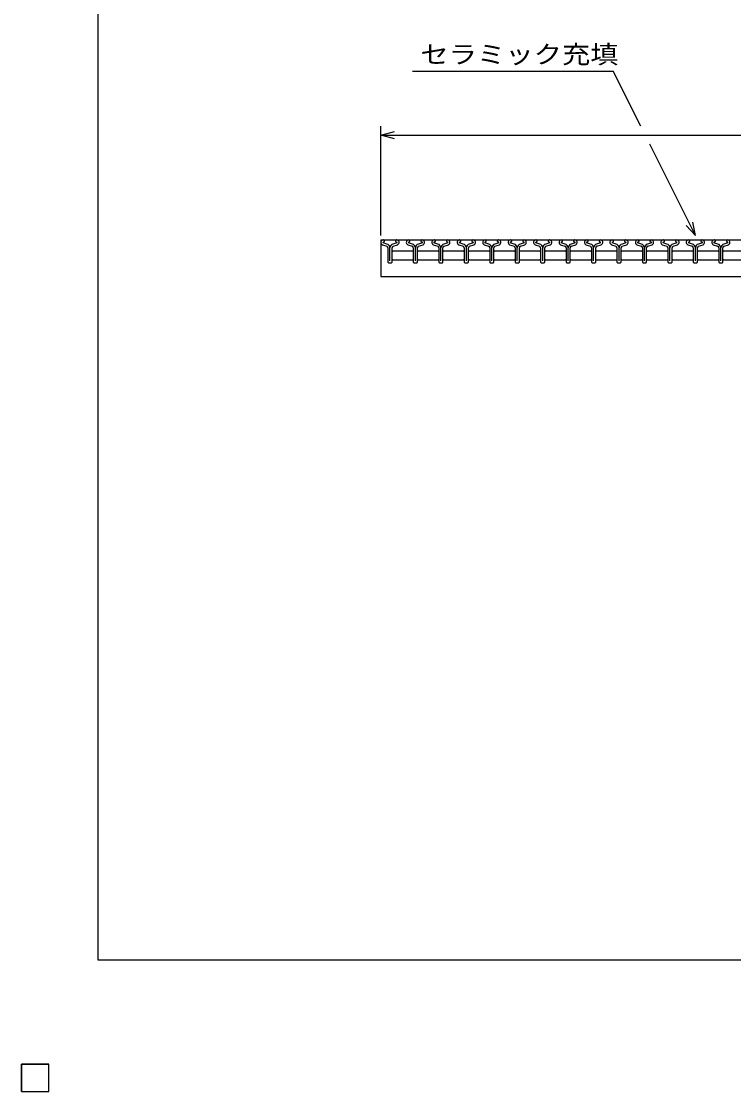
# Model space of a CAD drawing. Units: millimetres, scale not verified. Extents: x -1820 to 1724, y -1285 to 1059.
# Drawn here: x -1820 to -1039, y -1285 to -111 of the extents above; entities that cross this region are included whole.
import ezdxf
from ezdxf.enums import TextEntityAlignment as Align

# ---------------------------------------------------------------- set-up
doc = ezdxf.new("R2010")
doc.units = ezdxf.units.MM
doc.header["$LTSCALE"] = 10
for name, color, linetype, lineweight in [('0_2', 150, 'Continuous', 25), ('16', 3, 'Continuous', 25), ('22', 2, 'Continuous', 25)]:
    doc.layers.add(name, color=color, linetype=linetype, lineweight=lineweight)
doc.styles.add('ベクトル', font='')
doc.styles.get('ベクトル').set_extended_font_data('ベクトル')

msp = doc.modelspace()

# ---------------------------------------------------------------- linework, layer by layer
at = {"layer": '0_2'}
for p, q in [((-1736, -1141), (-1736, 1059)), ((1724, -1141), (-1736, -1141))]:
    msp.add_line(p, q, dxfattribs=at)
at = {"layer": '16'}
for p, q in [((-1426, -351), (-430, -351)), ((-1426, -351), (-1426, -391)), ((-1424.38, -356.18), (-1419.51, -357.89)), ((-1419.3, -355.53), (-1423.62, -354.01)), ((-1423.46, -353.31), (-1422.02, -352.61)), ((-1422.02, -352.61), (-1422.02, -352.38)), ((-1418.31, -359.59), (-1418.31, -375.31)), ((-1416, -373.71), (-1416, -359.64)), ((-1413.75, -364), (-1412.75, -363)), ((-1413.71, -375.31), (-1413.71, -359.59)), ((-1412.75, -363), (-1391.35, -363)), ((-1408.4, -354.01), (-1412.72, -355.53)), ((-1412.51, -357.89), (-1407.64, -356.18)), ((-1410, -352.38), (-1410, -352.61)), ((-1410, -352.61), (-1408.56, -353.31)), ((-1396.48, -356.18), (-1391.61, -357.89)), ((-1391.4, -355.53), (-1395.72, -354.01)), ((-1395.56, -353.31), (-1394.12, -352.61)), ((-1394.12, -352.61), (-1394.12, -352.38)), ((-1391.35, -363), (-1390.35, -364)), ((-1390.41, -359.59), (-1390.41, -375.31)), ((-1388.1, -373.71), (-1388.1, -359.64)), ((-1385.85, -364), (-1384.85, -363)), ((-1385.81, -375.31), (-1385.81, -359.59)), ((-1384.85, -363), (-1363.45, -363)), ((-1380.5, -354.01), (-1384.82, -355.53)), ((-1384.61, -357.89), (-1379.74, -356.18)), ((-1382.1, -352.38), (-1382.1, -352.61)), ((-1382.1, -352.61), (-1380.66, -353.31)), ((-1368.58, -356.18), (-1363.71, -357.89)), ((-1363.5, -355.53), (-1367.82, -354.01)), ((-1367.66, -353.31), (-1366.22, -352.61)), ((-1366.22, -352.61), (-1366.22, -352.38)), ((-1363.45, -363), (-1362.45, -364)), ((-1362.51, -359.59), (-1362.51, -375.31)), ((-1360.2, -373.71), (-1360.2, -359.64)), ((-1357.95, -364), (-1356.95, -363)), ((-1357.91, -375.31), (-1357.91, -359.59)), ((-1356.95, -363), (-1335.55, -363)), ((-1352.6, -354.01), (-1356.92, -355.53)), ((-1356.71, -357.89), (-1351.84, -356.18)), ((-1354.2, -352.38), (-1354.2, -352.61)), ((-1354.2, -352.61), (-1352.76, -353.31)), ((-1340.68, -356.18), (-1335.81, -357.89)), ((-1335.6, -355.53), (-1339.92, -354.01)), ((-1339.76, -353.31), (-1338.32, -352.61)), ((-1338.32, -352.61), (-1338.32, -352.38)), ((-1335.55, -363), (-1334.55, -364)), ((-1334.61, -359.59), (-1334.61, -375.31)), ((-1332.3, -373.71), (-1332.3, -359.64)), ((-1330.05, -364), (-1329.05, -363)), ((-1330.01, -375.31), (-1330.01, -359.59)), ((-1329.05, -363), (-1307.65, -363)), ((-1324.7, -354.01), (-1329.02, -355.53)), ((-1328.81, -357.89), (-1323.94, -356.18)), ((-1326.3, -352.38), (-1326.3, -352.61)), ((-1326.3, -352.61), (-1324.86, -353.31)), ((-1312.78, -356.18), (-1307.91, -357.89)), ((-1307.7, -355.53), (-1312.02, -354.01)), ((-1311.86, -353.31), (-1310.42, -352.61)), ((-1310.42, -352.61), (-1310.42, -352.38)), ((-1307.65, -363), (-1306.65, -364)), ((-1306.71, -359.59), (-1306.71, -375.31)), ((-1304.4, -373.71), (-1304.4, -359.64)), ((-1302.15, -364), (-1301.15, -363)), ((-1302.11, -375.31), (-1302.11, -359.59)), ((-1301.15, -363), (-1279.75, -363)), ((-1296.8, -354.01), (-1301.12, -355.53)), ((-1300.91, -357.89), (-1296.04, -356.18)), ((-1298.4, -352.38), (-1298.4, -352.61)), ((-1298.4, -352.61), (-1296.96, -353.31)), ((-1284.88, -356.18), (-1280.01, -357.89)), ((-1279.8, -355.53), (-1284.12, -354.01)), ((-1283.96, -353.31), (-1282.52, -352.61)), ((-1282.52, -352.61), (-1282.52, -352.38)), ((-1279.75, -363), (-1278.75, -364)), ((-1278.81, -359.59), (-1278.81, -375.31)), ((-1276.5, -373.71), (-1276.5, -359.64)), ((-1274.25, -364), (-1273.25, -363)), ((-1274.21, -375.31), (-1274.21, -359.59)), ((-1273.25, -363), (-1251.85, -363)), ((-1268.9, -354.01), (-1273.22, -355.53)), ((-1273.01, -357.89), (-1268.14, -356.18)), ((-1270.5, -352.38), (-1270.5, -352.61)), ((-1270.5, -352.61), (-1269.06, -353.31)), ((-1256.98, -356.18), (-1252.11, -357.89)), ((-1251.9, -355.53), (-1256.22, -354.01)), ((-1256.06, -353.31), (-1254.62, -352.61)), ((-1254.62, -352.61), (-1254.62, -352.38)), ((-1251.85, -363), (-1250.85, -364)), ((-1250.91, -359.59), (-1250.91, -375.31)), ((-1248.6, -373.71), (-1248.6, -359.64)), ((-1246.35, -364), (-1245.35, -363)), ((-1246.31, -375.31), (-1246.31, -359.59)), ((-1245.35, -363), (-1223.95, -363)), ((-1241, -354.01), (-1245.32, -355.53)), ((-1245.11, -357.89), (-1240.24, -356.18)), ((-1242.6, -352.38), (-1242.6, -352.61)), ((-1242.6, -352.61), (-1241.16, -353.31)), ((-1229.08, -356.18), (-1224.21, -357.89)), ((-1224, -355.53), (-1228.32, -354.01)), ((-1228.16, -353.31), (-1226.72, -352.61)), ((-1226.72, -352.61), (-1226.72, -352.38)), ((-1223.95, -363), (-1222.95, -364)), ((-1223.01, -359.59), (-1223.01, -375.31)), ((-1220.7, -373.71), (-1220.7, -359.64)), ((-1218.45, -364), (-1217.45, -363)), ((-1218.41, -375.31), (-1218.41, -359.59)), ((-1217.45, -363), (-1196.05, -363)), ((-1213.1, -354.01), (-1217.42, -355.53)), ((-1217.21, -357.89), (-1212.34, -356.18)), ((-1214.7, -352.38), (-1214.7, -352.61)), ((-1214.7, -352.61), (-1213.26, -353.31)), ((-1201.18, -356.18), (-1196.31, -357.89)), ((-1196.1, -355.53), (-1200.42, -354.01)), ((-1200.26, -353.31), (-1198.82, -352.61)), ((-1198.82, -352.61), (-1198.82, -352.38)), ((-1196.05, -363), (-1195.05, -364)), ((-1195.11, -359.59), (-1195.11, -375.31)), ((-1192.8, -373.71), (-1192.8, -359.64)), ((-1190.55, -364), (-1189.55, -363)), ((-1190.51, -375.31), (-1190.51, -359.59)), ((-1189.55, -363), (-1168.15, -363)), ((-1185.2, -354.01), (-1189.52, -355.53)), ((-1189.31, -357.89), (-1184.44, -356.18)), ((-1186.8, -352.38), (-1186.8, -352.61)), ((-1186.8, -352.61), (-1185.36, -353.31)), ((-1173.28, -356.18), (-1168.41, -357.89)), ((-1168.2, -355.53), (-1172.52, -354.01)), ((-1172.36, -353.31), (-1170.92, -352.61)), ((-1170.92, -352.61), (-1170.92, -352.38)), ((-1168.15, -363), (-1167.15, -364)), ((-1167.21, -359.59), (-1167.21, -375.31)), ((-1164.9, -373.71), (-1164.9, -359.64)), ((-1162.65, -364), (-1161.65, -363)), ((-1162.61, -375.31), (-1162.61, -359.59)), ((-1161.65, -363), (-1140.25, -363)), ((-1157.3, -354.01), (-1161.62, -355.53)), ((-1161.41, -357.89), (-1156.54, -356.18)), ((-1158.9, -352.38), (-1158.9, -352.61)), ((-1158.9, -352.61), (-1157.46, -353.31)), ((-1145.38, -356.18), (-1140.51, -357.89)), ((-1140.3, -355.53), (-1144.62, -354.01)), ((-1144.46, -353.31), (-1143.02, -352.61)), ((-1143.02, -352.61), (-1143.02, -352.38)), ((-1140.25, -363), (-1139.25, -364)), ((-1139.31, -359.59), (-1139.31, -375.31)), ((-1137, -373.71), (-1137, -359.64)), ((-1134.75, -364), (-1133.75, -363)), ((-1134.71, -375.31), (-1134.71, -359.59)), ((-1133.75, -363), (-1112.35, -363)), ((-1129.4, -354.01), (-1133.72, -355.53)), ((-1133.51, -357.89), (-1128.64, -356.18)), ((-1131, -352.38), (-1131, -352.61)), ((-1131, -352.61), (-1129.56, -353.31)), ((-1117.48, -356.18), (-1112.61, -357.89)), ((-1112.4, -355.53), (-1116.72, -354.01)), ((-1116.56, -353.31), (-1115.12, -352.61)), ((-1115.12, -352.61), (-1115.12, -352.38)), ((-1112.35, -363), (-1111.35, -364)), ((-1111.41, -359.59), (-1111.41, -375.31)), ((-1109.1, -373.71), (-1109.1, -359.64)), ((-1106.85, -364), (-1105.85, -363)), ((-1106.81, -375.31), (-1106.81, -359.59)), ((-1105.85, -363), (-1084.45, -363)), ((-1101.5, -354.01), (-1105.82, -355.53)), ((-1105.61, -357.89), (-1100.74, -356.18)), ((-1103.1, -352.38), (-1103.1, -352.61)), ((-1103.1, -352.61), (-1101.66, -353.31)), ((-1089.58, -356.18), (-1084.71, -357.89)), ((-1084.5, -355.53), (-1088.82, -354.01)), ((-1088.66, -353.31), (-1087.22, -352.61)), ((-1087.22, -352.61), (-1087.22, -352.38)), ((-1084.45, -363), (-1083.45, -364)), ((-1083.51, -359.59), (-1083.51, -375.31)), ((-1081.2, -373.71), (-1081.2, -359.64)), ((-1078.95, -364), (-1077.95, -363)), ((-1078.91, -375.31), (-1078.91, -359.59)), ((-1077.95, -363), (-1056.55, -363)), ((-1073.6, -354.01), (-1077.92, -355.53)), ((-1077.71, -357.89), (-1072.84, -356.18)), ((-1075.2, -352.38), (-1075.2, -352.61)), ((-1075.2, -352.61), (-1073.76, -353.31)), ((-1061.68, -356.18), (-1056.81, -357.89)), ((-1056.6, -355.53), (-1060.92, -354.01)), ((-1060.76, -353.31), (-1059.32, -352.61)), ((-1059.32, -352.61), (-1059.32, -352.38)), ((-1056.55, -363), (-1055.55, -364)), ((-1055.61, -359.59), (-1055.61, -375.31)), ((-1053.3, -373.71), (-1053.3, -359.64)), ((-1051.05, -364), (-1050.05, -363)), ((-1051.01, -375.31), (-1051.01, -359.59)), ((-1050.05, -363), (-1028.65, -363)), ((-1045.7, -354.01), (-1050.02, -355.53)), ((-1049.81, -357.89), (-1044.94, -356.18)), ((-1047.3, -352.38), (-1047.3, -352.61)), ((-1047.3, -352.61), (-1045.86, -353.31)), ((-1412.75, -373), (-1413.75, -372)), ((-1391.35, -373), (-1412.75, -373)), ((-1390.35, -372), (-1391.35, -373)), ((-1384.85, -373), (-1385.85, -372)), ((-1363.45, -373), (-1384.85, -373)), ((-1362.45, -372), (-1363.45, -373)), ((-1356.95, -373), (-1357.95, -372)), ((-1335.55, -373), (-1356.95, -373)), ((-1334.55, -372), (-1335.55, -373)), ((-1329.05, -373), (-1330.05, -372)), ((-1307.65, -373), (-1329.05, -373)), ((-1306.65, -372), (-1307.65, -373)), ((-1301.15, -373), (-1302.15, -372)), ((-1279.75, -373), (-1301.15, -373)), ((-1278.75, -372), (-1279.75, -373)), ((-1273.25, -373), (-1274.25, -372)), ((-1251.85, -373), (-1273.25, -373)), ((-1250.85, -372), (-1251.85, -373)), ((-1245.35, -373), (-1246.35, -372)), ((-1223.95, -373), (-1245.35, -373)), ((-1222.95, -372), (-1223.95, -373)), ((-1217.45, -373), (-1218.45, -372)), ((-1196.05, -373), (-1217.45, -373)), ((-1195.05, -372), (-1196.05, -373)), ((-1189.55, -373), (-1190.55, -372)), ((-1168.15, -373), (-1189.55, -373)), ((-1167.15, -372), (-1168.15, -373)), ((-1161.65, -373), (-1162.65, -372)), ((-1140.25, -373), (-1161.65, -373)), ((-1139.25, -372), (-1140.25, -373)), ((-1133.75, -373), (-1134.75, -372)), ((-1112.35, -373), (-1133.75, -373)), ((-1111.35, -372), (-1112.35, -373)), ((-1105.85, -373), (-1106.85, -372)), ((-1084.45, -373), (-1105.85, -373)), ((-1083.45, -372), (-1084.45, -373)), ((-1077.95, -373), (-1078.95, -372)), ((-1056.55, -373), (-1077.95, -373)), ((-1055.55, -372), (-1056.55, -373)), ((-1050.05, -373), (-1051.05, -372)), ((-1028.65, -373), (-1050.05, -373)), ((-1417.61, -376.01), (-1414.41, -376.01)), ((-1389.71, -376.01), (-1386.51, -376.01)), ((-1361.81, -376.01), (-1358.61, -376.01)), ((-1333.91, -376.01), (-1330.71, -376.01)), ((-1306.01, -376.01), (-1302.81, -376.01)), ((-1278.11, -376.01), (-1274.91, -376.01)), ((-1250.21, -376.01), (-1247.01, -376.01)), ((-1222.31, -376.01), (-1219.11, -376.01)), ((-1194.41, -376.01), (-1191.21, -376.01)), ((-1166.51, -376.01), (-1163.31, -376.01)), ((-1138.61, -376.01), (-1135.41, -376.01)), ((-1110.71, -376.01), (-1107.51, -376.01)), ((-1082.81, -376.01), (-1079.61, -376.01)), ((-1054.91, -376.01), (-1051.71, -376.01)), ((-1426, -391), (-430, -391)), ((-1820, -1255), (-1790, -1255)), ((-1820, -1285), (-1820, -1255)), ((-1820, -1255), (-1790, -1255)), ((-1820, -1285), (-1820, -1255)), ((-1820, -1255), (-1790, -1255)), ((-1820, -1285), (-1820, -1255)), ((-1820, -1255), (-1790, -1255)), ((-1820, -1285), (-1820, -1255)), ((-1820, -1255), (-1790, -1255)), ((-1820, -1285), (-1820, -1255)), ((-1790, -1285), (-1790, -1255)), ((-1790, -1285), (-1790, -1255)), ((-1790, -1285), (-1790, -1255)), ((-1790, -1285), (-1790, -1255)), ((-1790, -1285), (-1790, -1255)), ((-1820, -1285), (-1790, -1285)), ((-1820, -1285), (-1790, -1285)), ((-1820, -1285), (-1790, -1285)), ((-1820, -1285), (-1790, -1285)), ((-1820, -1285), (-1790, -1285))]:
    msp.add_line(p, q, dxfattribs=at)
for centre, radius, start, end in [((-1423.31, -353.7), 2.7, 90.98, 246.68), ((-1423.47, -352.45), 1.45, 2.5, 85.55), ((-1408.55, -352.45), 1.45, 94.45, 177.5), ((-1408.71, -353.7), 2.7, 293.32, 89.02002), ((-1395.41, -353.7), 2.7, 90.98, 246.68), ((-1395.57, -352.45), 1.45, 2.5, 85.55), ((-1380.65, -352.45), 1.45, 94.45, 177.5), ((-1380.81, -353.7), 2.7, 293.32, 89.02002), ((-1367.51, -353.7), 2.7, 90.98, 246.68), ((-1367.67, -352.45), 1.45, 2.5, 85.55), ((-1352.75, -352.45), 1.45, 94.45, 177.5), ((-1352.91, -353.7), 2.7, 293.32, 89.02002), ((-1339.61, -353.7), 2.7, 90.98, 246.68), ((-1339.77, -352.45), 1.45, 2.5, 85.55), ((-1324.85, -352.45), 1.45, 94.45, 177.5), ((-1325.01, -353.7), 2.7, 293.32, 89.02002), ((-1311.71, -353.7), 2.7, 90.98, 246.68), ((-1311.87, -352.45), 1.45, 2.5, 85.55), ((-1296.95, -352.45), 1.45, 94.45, 177.5), ((-1297.11, -353.7), 2.7, 293.32, 89.02002), ((-1283.81, -353.7), 2.7, 90.98, 246.68), ((-1283.97, -352.45), 1.45, 2.5, 85.55), ((-1269.05, -352.45), 1.45, 94.45, 177.5), ((-1269.21, -353.7), 2.7, 293.32, 89.02002), ((-1255.91, -353.7), 2.7, 90.98, 246.68), ((-1256.07, -352.45), 1.45, 2.5, 85.55), ((-1241.15, -352.45), 1.45, 94.45, 177.5), ((-1241.31, -353.7), 2.7, 293.32, 89.02002), ((-1228.01, -353.7), 2.7, 90.98, 246.68), ((-1228.17, -352.45), 1.45, 2.5, 85.55), ((-1213.25, -352.45), 1.45, 94.45, 177.5), ((-1213.41, -353.7), 2.7, 293.32, 89.02002), ((-1200.11, -353.7), 2.7, 90.98, 246.68), ((-1200.27, -352.45), 1.45, 2.5, 85.55), ((-1185.35, -352.45), 1.45, 94.45, 177.5), ((-1185.51, -353.7), 2.7, 293.32, 89.02002), ((-1172.21, -353.7), 2.7, 90.98, 246.68), ((-1172.37, -352.45), 1.45, 2.5, 85.55), ((-1157.45, -352.45), 1.45, 94.45, 177.5), ((-1157.61, -353.7), 2.7, 293.32, 89.02002), ((-1144.31, -353.7), 2.7, 90.98, 246.68), ((-1144.47, -352.45), 1.45, 2.5, 85.55), ((-1129.55, -352.45), 1.45, 94.45, 177.5), ((-1129.71, -353.7), 2.7, 293.32, 89.02002), ((-1116.41, -353.7), 2.7, 90.98, 246.68), ((-1116.57, -352.45), 1.45, 2.5, 85.55), ((-1101.65, -352.45), 1.45, 94.45, 177.5), ((-1101.81, -353.7), 2.7, 293.32, 89.02002), ((-1088.51, -353.7), 2.7, 90.98, 246.68), ((-1088.67, -352.45), 1.45, 2.5, 85.55), ((-1073.75, -352.45), 1.45, 94.45, 177.5), ((-1073.91, -353.7), 2.7, 293.32, 89.02002), ((-1060.61, -353.7), 2.7, 90.98, 246.68), ((-1060.77, -352.45), 1.45, 2.5, 85.55), ((-1045.85, -352.45), 1.45, 94.45, 177.5), ((-1046.01, -353.7), 2.7, 293.32, 89.02002), ((-1423.29, -353.72), 0.44, 111.91, 222.33), ((-1420.11, -359.59), 1.8, 0, 70.58), ((-1420.59, -359.94), 4.6, 3.78, 73.7), ((-1411.43, -359.94), 4.6, 106.3, 176.22), ((-1411.91, -359.59), 1.8, 109.42, 180), ((-1408.73, -353.72), 0.44, 317.67, 68.08999), ((-1395.39, -353.72), 0.44, 111.91, 222.33), ((-1392.21, -359.59), 1.8, 0, 70.58), ((-1392.69, -359.94), 4.6, 3.78, 73.7), ((-1383.53, -359.94), 4.6, 106.3, 176.22), ((-1384.01, -359.59), 1.8, 109.42, 180), ((-1380.83, -353.72), 0.44, 317.67, 68.08999), ((-1367.49, -353.72), 0.44, 111.91, 222.33), ((-1364.31, -359.59), 1.8, 0, 70.58), ((-1364.79, -359.94), 4.6, 3.78, 73.7), ((-1355.63, -359.94), 4.6, 106.3, 176.22), ((-1356.11, -359.59), 1.8, 109.42, 180), ((-1352.93, -353.72), 0.44, 317.67, 68.08999), ((-1339.59, -353.72), 0.44, 111.91, 222.33), ((-1336.41, -359.59), 1.8, 0, 70.58), ((-1336.89, -359.94), 4.6, 3.78, 73.7), ((-1327.73, -359.94), 4.6, 106.3, 176.22), ((-1328.21, -359.59), 1.8, 109.42, 180), ((-1325.03, -353.72), 0.44, 317.67, 68.08999), ((-1311.69, -353.72), 0.44, 111.91, 222.33), ((-1308.51, -359.59), 1.8, 0, 70.58), ((-1308.99, -359.94), 4.6, 3.78, 73.7), ((-1299.83, -359.94), 4.6, 106.3, 176.22), ((-1300.31, -359.59), 1.8, 109.42, 180), ((-1297.13, -353.72), 0.44, 317.67, 68.08999), ((-1283.79, -353.72), 0.44, 111.91, 222.33), ((-1280.61, -359.59), 1.8, 0, 70.58), ((-1281.09, -359.94), 4.6, 3.78, 73.7), ((-1271.93, -359.94), 4.6, 106.3, 176.22), ((-1272.41, -359.59), 1.8, 109.42, 180), ((-1269.23, -353.72), 0.44, 317.67, 68.08999), ((-1255.89, -353.72), 0.44, 111.91, 222.33), ((-1252.71, -359.59), 1.8, 0, 70.58), ((-1253.19, -359.94), 4.6, 3.78, 73.7), ((-1244.03, -359.94), 4.6, 106.3, 176.22), ((-1244.51, -359.59), 1.8, 109.42, 180), ((-1241.33, -353.72), 0.44, 317.67, 68.08999), ((-1227.99, -353.72), 0.44, 111.91, 222.33), ((-1224.81, -359.59), 1.8, 0, 70.58), ((-1225.29, -359.94), 4.6, 3.78, 73.7), ((-1216.13, -359.94), 4.6, 106.3, 176.22), ((-1216.61, -359.59), 1.8, 109.42, 180), ((-1213.43, -353.72), 0.44, 317.67, 68.08999), ((-1200.09, -353.72), 0.44, 111.91, 222.33), ((-1196.91, -359.59), 1.8, 0, 70.58), ((-1197.39, -359.94), 4.6, 3.78, 73.7), ((-1188.23, -359.94), 4.6, 106.3, 176.22), ((-1188.71, -359.59), 1.8, 109.42, 180), ((-1185.53, -353.72), 0.44, 317.67, 68.08999), ((-1172.19, -353.72), 0.44, 111.91, 222.33), ((-1169.01, -359.59), 1.8, 0, 70.58), ((-1169.49, -359.94), 4.6, 3.78, 73.7), ((-1160.33, -359.94), 4.6, 106.3, 176.22), ((-1160.81, -359.59), 1.8, 109.42, 180), ((-1157.63, -353.72), 0.44, 317.67, 68.08999), ((-1144.29, -353.72), 0.44, 111.91, 222.33), ((-1141.11, -359.59), 1.8, 0, 70.58), ((-1141.59, -359.94), 4.6, 3.78, 73.7), ((-1132.43, -359.94), 4.6, 106.3, 176.22), ((-1132.91, -359.59), 1.8, 109.42, 180), ((-1129.73, -353.72), 0.44, 317.67, 68.08999), ((-1116.39, -353.72), 0.44, 111.91, 222.33), ((-1113.21, -359.59), 1.8, 0, 70.58), ((-1113.69, -359.94), 4.6, 3.78, 73.7), ((-1104.53, -359.94), 4.6, 106.3, 176.22), ((-1105.01, -359.59), 1.8, 109.42, 180), ((-1101.83, -353.72), 0.44, 317.67, 68.08999), ((-1088.49, -353.72), 0.44, 111.91, 222.33), ((-1085.31, -359.59), 1.8, 0, 70.58), ((-1085.79, -359.94), 4.6, 3.78, 73.7), ((-1076.63, -359.94), 4.6, 106.3, 176.22), ((-1077.11, -359.59), 1.8, 109.42, 180), ((-1073.93, -353.72), 0.44, 317.67, 68.08999), ((-1060.59, -353.72), 0.44, 111.91, 222.33), ((-1057.41, -359.59), 1.8, 0, 70.58), ((-1057.89, -359.94), 4.6, 3.78, 73.7), ((-1048.73, -359.94), 4.6, 106.3, 176.22), ((-1049.21, -359.59), 1.8, 109.42, 180), ((-1046.03, -353.72), 0.44, 317.67, 68.08999), ((-1417.61, -375.31), 0.7, 180, 270), ((-1414.41, -375.31), 0.7, 270, 0), ((-1389.71, -375.31), 0.7, 180, 270), ((-1386.51, -375.31), 0.7, 270, 0), ((-1361.81, -375.31), 0.7, 180, 270), ((-1358.61, -375.31), 0.7, 270, 0), ((-1333.91, -375.31), 0.7, 180, 270), ((-1330.71, -375.31), 0.7, 270, 0), ((-1306.01, -375.31), 0.7, 180, 270), ((-1302.81, -375.31), 0.7, 270, 0), ((-1278.11, -375.31), 0.7, 180, 270), ((-1274.91, -375.31), 0.7, 270, 0), ((-1250.21, -375.31), 0.7, 180, 270), ((-1247.01, -375.31), 0.7, 270, 0), ((-1222.31, -375.31), 0.7, 180, 270), ((-1219.11, -375.31), 0.7, 270, 0), ((-1194.41, -375.31), 0.7, 180, 270), ((-1191.21, -375.31), 0.7, 270, 0), ((-1166.51, -375.31), 0.7, 180, 270), ((-1163.31, -375.31), 0.7, 270, 0), ((-1138.61, -375.31), 0.7, 180, 270), ((-1135.41, -375.31), 0.7, 270, 0), ((-1110.71, -375.31), 0.7, 180, 270), ((-1107.51, -375.31), 0.7, 270, 0), ((-1082.81, -375.31), 0.7, 180, 270), ((-1079.61, -375.31), 0.7, 270, 0), ((-1054.91, -375.31), 0.7, 180, 270), ((-1051.71, -375.31), 0.7, 270, 0)]:
    msp.add_arc(centre, radius, start, end, dxfattribs=at)
at = {"layer": '22', "color": 4}
for p, q in [((-1391.2, -166), (-1171.2, -166)), ((-1141.2, -226), (-1171.2, -166)), ((-1426, -346), (-1426, -226)), ((-1426, -236), (-1411, -232)), ((-1411, -240), (-1426, -236)), ((-1426, -236), (-430, -236)), ((-1081.2, -346), (-1131.2, -246)), ((-1081.2, -346), (-1091.2, -335)), ((-1081.2, -346), (-1084.2, -331.4)), ((-1790, -1255), (-1820, -1255)), ((-1820, -1255), (-1820, -1285)), ((-1790, -1255), (-1820, -1255)), ((-1820, -1255), (-1820, -1285)), ((-1790, -1255), (-1820, -1255)), ((-1820, -1255), (-1820, -1285)), ((-1790, -1285), (-1790, -1255)), ((-1790, -1285), (-1790, -1255)), ((-1790, -1285), (-1790, -1255)), ((-1820, -1285), (-1790, -1285)), ((-1820, -1285), (-1790, -1285)), ((-1820, -1285), (-1790, -1285))]:
    msp.add_line(p, q, dxfattribs=at)
at = {"layer": '22'}
for p, q in [((-1790, -1255), (-1820, -1255)), ((-1820, -1255), (-1820, -1285)), ((-1790, -1255), (-1820, -1255)), ((-1820, -1255), (-1820, -1285)), ((-1790, -1255), (-1820, -1255)), ((-1820, -1255), (-1820, -1285)), ((-1790, -1285), (-1790, -1255)), ((-1790, -1285), (-1790, -1255)), ((-1790, -1285), (-1790, -1255)), ((-1820, -1285), (-1790, -1285)), ((-1820, -1285), (-1790, -1285)), ((-1820, -1285), (-1790, -1285))]:
    msp.add_line(p, q, dxfattribs=at)

# ---------------------------------------------------------------- texts
at = {"layer": '22', "style": 'ベクトル', "width": 1.15}
msp.add_text('セラミック充填', height=19.79, dxfattribs=at).set_placement((-1382.7, -147.5), align=Align.MIDDLE_LEFT)

doc.saveas('drawing.dxf')
